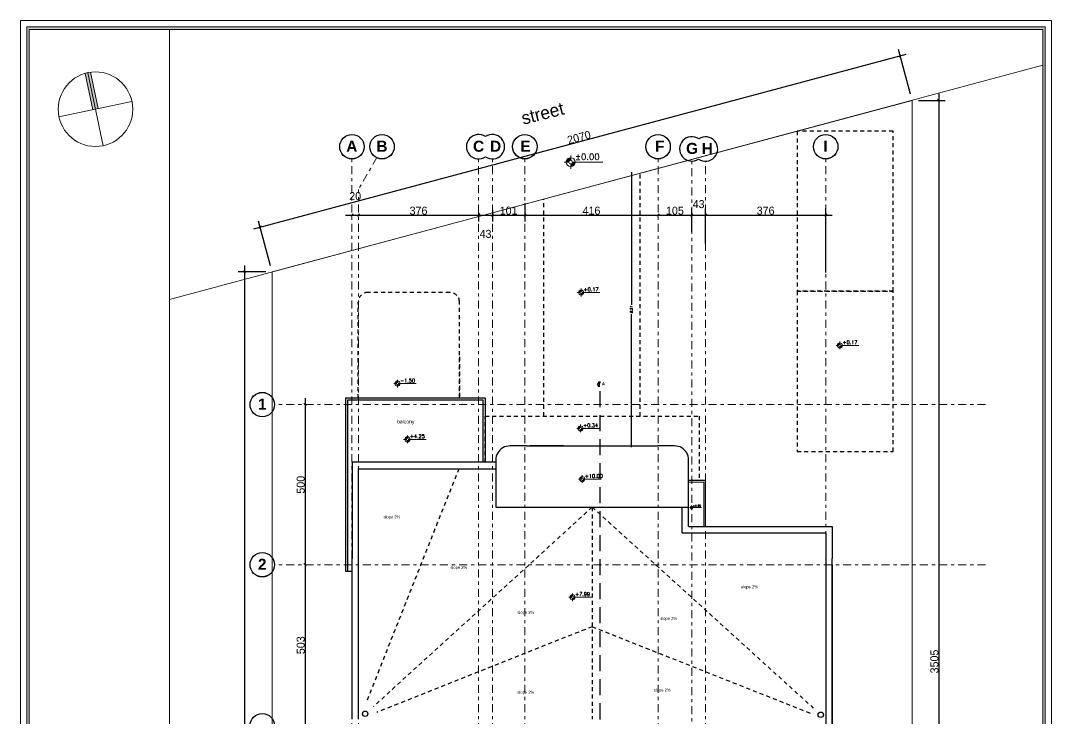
# Model space of a CAD drawing. Header units: metres. Extents: x 294 to 1101, y -498 to -355.
# Drawn here: x 611.23 to 643.43, y -385.41 to -363.62 of the extents above; entities that cross this region are included whole.
import ezdxf

# ---------------------------------------------------------------- set-up
doc = ezdxf.new("R2010")
doc.units = ezdxf.units.M
for name, pattern in [('DASHDOT2', [0.5, 0.25, -0.125, 0, -0.125]), ('DASHED', [0.75, 0.5, -0.25]), ('HIDDEN2', [0.1875, 0.125, -0.0625])]:
    doc.linetypes.add(name, pattern=pattern)
for name, color, linetype, lineweight in [('19-JARDINERIA', 80, 'Continuous', 0), ('2', 2, 'Continuous', 13), ('axe', 12, 'DASHDOT2', 9), ('D', 2, 'Continuous', 13), ('elev1', 134, 'Continuous', 13), ('land', 96, 'Continuous', 15), ('wall', 7, 'Continuous', 25)]:
    doc.layers.add(name, color=color, linetype=linetype, lineweight=lineweight)
for name, color, linetype in [('4', 4, 'Continuous'), ('dim', 156, 'Continuous'), ('pool', 160, 'Continuous'), ('ramp', 46, 'Continuous'), ('stair', 142, 'Continuous'), ('text', 3, 'Continuous')]:
    doc.layers.add(name, color=color, linetype=linetype)
doc.styles.add('alalala', font='bgothm.ttf', dxfattribs={"height": 0.2})
doc.styles.add('ITALICC', font='italicc')
doc.styles.add('ROMAND', font='romand.shx', dxfattribs={"height": 0.2})
doc.dimstyles.new('dim200', dxfattribs={"dimscale": 0.4, "dimtxt": 0.1885, "dimasz": 0.1, "dimexe": 0.15, "dimexo": 0.25, "dimgap": 0.07, "dimtad": 0, "dimzin": 0, "dimdsep": 46, "dimtxsty": 'ITALICC', "dimblk": 'ARCHTICK', "dimcen": 0.09, "dimdle": 0.1, "dimse1": 1, "dimse2": 1, "dimclrd": 211, "dimclrt": 3, "dimadec": 0, "dimazin": 0, "dimtfac": 1, "dimtix": 1, "dimtofl": 0, "dimtmove": 0, "dimatfit": 3, "dimldrblk": 'ARCHTICK', "dimfxl": 1, "dimtolj": 1, "dimtzin": 0, "dimlwd": 25, "dimarcsym": 0})
doc.dimstyles.new('DIMA', dxfattribs={"dimtxt": 0.25, "dimasz": 0.07, "dimexe": 0.2, "dimexo": 0.2, "dimgap": 0.01, "dimtad": 1, "dimdec": 0, "dimlfac": 100, "dimrnd": 1, "dimzin": 0, "dimdsep": 46, "dimtxsty": 'Standard', "dimblk1": 'OBLIQUE', "dimblk2": 'OBLIQUE', "dimsah": 1, "dimcen": 0.09, "dimdle": 0.2, "dimclrd": 1, "dimclre": 1, "dimclrt": 2, "dimadec": 0, "dimazin": 0, "dimtfac": 1, "dimtdec": 0, "dimtofl": 0, "dimtmove": 2, "dimatfit": 3, "dimldrblk": 'OBLIQUE', "dimfxl": 1, "dimtolj": 1, "dimtzin": 0, "dimarcsym": 0})

# ---------------------------------------------------------------- blocks, each defined once
blk = doc.blocks.new('A$C6C9229B2')
at = {"layer": 'dim'}
h = blk.add_hatch(color=256, dxfattribs=at)
h.paths.add_polyline_path([(0.294, 0.376), (0.294, 0.492, 0.414214), (0.098, 0.296), (0.214, 0.296, -0.414214)])
h.paths.add_polyline_path([(0.49, 0.296), (0.373, 0.296, -0.414214), (0.294, 0.217), (0.294, 0.1, 0.414214)])
at = {"layer": '2'}
for p, q in [((0.294, 0.592), (0.294, 0.376)), ((0, 0.296), (0.214, 0.296)), ((0.294, 0.217), (0.294, 0)), ((0.373, 0.296), (1.727, 0.296))]:
    blk.add_line(p, q, dxfattribs=at)
for radius in [0.196, 0.0796]:
    blk.add_circle((0.294, 0.296), radius, dxfattribs=at)
blk = doc.blocks.new('_OBLIQUE')
at = {"color": 0, "linetype": 'ByBlock'}
blk.add_line((-0.5, -0.5), (0.5, 0.5), dxfattribs=at)
blk = doc.blocks.new('*D304')
at = {"layer": 'DEFPOINTS', "color": 0, "transparency": 16777216}
for p in [(638.705, -364.715), (639.079, -366.108), (619.084, -371.466)]:
    blk.add_point(p, dxfattribs=at)
at = {"layer": 'wall', "color": 1, "lineweight": -2, "transparency": 16777216}
for p, q in [((639.027, -365.915), (638.654, -364.522)), ((618.518, -370.125), (638.899, -364.663)), ((619.032, -371.272), (618.659, -369.88))]:
    blk.add_line(p, q, dxfattribs=at)
at = {"layer": 'wall', "color": 1, "lineweight": -2, "transparency": 16777216, "xscale": 0.07, "yscale": 0.07, "zscale": 0.07}
for p, rotation in [((638.705, -364.715), 15.00000000000006), ((618.711, -370.073), 195.0000000000001)]:
    blk.add_blockref('_OBLIQUE', p, dxfattribs=dict(at, rotation=rotation))
at = {"layer": 'wall', "color": 2, "transparency": 16777216, "insert": (628.673, -367.264), "char_height": 0.25, "attachment_point": 5, "rotation": 15}
blk.add_mtext('\\A1;2070', dxfattribs=at)
blk = doc.blocks.new('*D305')
at = {"layer": 'DEFPOINTS', "color": 0, "transparency": 16777216}
for p in [(639.079, -366.108), (639.079, -401.157), (639.913, -401.157)]:
    blk.add_point(p, dxfattribs=at)
at = {"layer": 'wall', "color": 1, "lineweight": -2, "transparency": 16777216}
for p, q in [((639.279, -366.108), (640.113, -366.108)), ((639.913, -365.908), (639.913, -401.357)), ((639.279, -401.157), (640.113, -401.157))]:
    blk.add_line(p, q, dxfattribs=at)
at = {"layer": 'wall', "color": 1, "lineweight": -2, "transparency": 16777216, "xscale": 0.07, "yscale": 0.07, "zscale": 0.07}
for p, rotation in [((639.913, -366.108), 90), ((639.913, -401.157), 270)]:
    blk.add_blockref('_OBLIQUE', p, dxfattribs=dict(at, rotation=rotation))
at = {"layer": 'wall', "color": 2, "transparency": 16777216, "insert": (639.778, -383.632), "char_height": 0.25, "attachment_point": 5, "rotation": 90}
blk.add_mtext('\\A1;3505', dxfattribs=at)
blk = doc.blocks.new('*D306')
at = {"layer": 'DEFPOINTS', "color": 0, "transparency": 16777216}
for p in [(619.084, -371.466), (618.223, -406.815), (619.084, -406.815)]:
    blk.add_point(p, dxfattribs=at)
at = {"layer": 'wall', "color": 1, "lineweight": -2, "transparency": 16777216}
for p, q in [((618.223, -371.266), (618.223, -407.015)), ((618.884, -371.466), (618.023, -371.466)), ((618.884, -406.815), (618.023, -406.815))]:
    blk.add_line(p, q, dxfattribs=at)
at = {"layer": 'wall', "color": 1, "lineweight": -2, "transparency": 16777216, "xscale": 0.07, "yscale": 0.07, "zscale": 0.07}
for p, rotation in [((618.223, -371.466), 90), ((618.223, -406.815), 270)]:
    blk.add_blockref('_OBLIQUE', p, dxfattribs=dict(at, rotation=rotation))
at = {"layer": 'wall', "color": 2, "transparency": 16777216, "insert": (618.088, -389.14), "char_height": 0.25, "attachment_point": 5, "rotation": 90}
blk.add_mtext('\\A1;3535', dxfattribs=at)
blk = doc.blocks.new('_ArchTick')
at = {"color": 0, "linetype": 'ByBlock', "const_width": 0.15}
blk.add_lwpolyline([(-0.5, -0.5), (0.5, 0.5)], dxfattribs=at)
blk = doc.blocks.new('*D308')
at = {"layer": 'DEFPOINTS', "color": 0, "transparency": 16777216}
for p in [(630.31, -368.386), (630.579, -368.386), (630.407, -376.9)]:
    blk.add_point(p, dxfattribs=at)
at = {"layer": 'wall', "color": 211, "linetype": 'Continuous', "lineweight": 25, "transparency": 16777216}
for p, q in [((630.31, -368.346), (630.31, -372.498)), ((630.31, -376.94), (630.31, -372.787))]:
    blk.add_line(p, q, dxfattribs=at)
at = {"layer": 'wall', "color": 211, "lineweight": 25, "transparency": 16777216, "xscale": 0.04000000000000001, "yscale": 0.04000000000000001, "zscale": 0.04000000000000001}
for p, rotation in [((630.31, -368.386), 90), ((630.31, -376.9), 270)]:
    blk.add_blockref('_ArchTick', p, dxfattribs=dict(at, rotation=rotation))
at = {"layer": 'wall', "color": 3, "transparency": 16777216, "insert": (630.31, -372.643), "char_height": 0.0754, "attachment_point": 5, "rotation": 90, "style": 'ITALICC'}
blk.add_mtext('\\A1;8.51', dxfattribs=at)
blk = doc.blocks.new('*D357')
at = {"layer": 'DEFPOINTS', "color": 0, "transparency": 16777216}
for p in [(621.578, -369.689), (621.781, -369.689), (621.781, -369.689)]:
    blk.add_point(p, dxfattribs=at)
at = {"layer": 'wall', "color": 1, "lineweight": -2, "transparency": 16777216}
blk.add_line((621.378, -369.689), (621.981, -369.689), dxfattribs=at)
at = {"layer": 'wall', "color": 1, "lineweight": -2, "transparency": 16777216, "xscale": 0.07, "yscale": 0.07, "zscale": 0.07, "rotation": 180}
blk.add_blockref('_OBLIQUE', (621.578, -369.689), dxfattribs=at)
at = {"layer": 'wall', "color": 1, "lineweight": -2, "transparency": 16777216, "xscale": 0.07, "yscale": 0.07, "zscale": 0.07}
blk.add_blockref('_OBLIQUE', (621.781, -369.689), dxfattribs=at)
at = {"layer": 'wall', "color": 2, "transparency": 16777216, "insert": (621.679, -369.099), "char_height": 0.25, "attachment_point": 5}
blk.add_mtext('\\A1;20', dxfattribs=at)
blk = doc.blocks.new('*D358')
at = {"layer": 'DEFPOINTS', "color": 0, "transparency": 16777216}
for p in [(621.781, -369.689), (625.538, -369.424), (625.538, -369.689)]:
    blk.add_point(p, dxfattribs=at)
at = {"layer": 'wall', "color": 1, "lineweight": -2, "transparency": 16777216}
for p, q in [((621.581, -369.689), (625.738, -369.689)), ((625.538, -369.624), (625.538, -369.889))]:
    blk.add_line(p, q, dxfattribs=at)
at = {"layer": 'wall', "color": 1, "lineweight": -2, "transparency": 16777216, "xscale": 0.07, "yscale": 0.07, "zscale": 0.07, "rotation": 180}
blk.add_blockref('_OBLIQUE', (621.781, -369.689), dxfattribs=at)
at = {"layer": 'wall', "color": 1, "lineweight": -2, "transparency": 16777216, "xscale": 0.07, "yscale": 0.07, "zscale": 0.07}
blk.add_blockref('_OBLIQUE', (625.538, -369.689), dxfattribs=at)
at = {"layer": 'wall', "color": 2, "transparency": 16777216, "insert": (623.659, -369.554), "char_height": 0.25, "attachment_point": 5}
blk.add_mtext('\\A1;376', dxfattribs=at)
blk = doc.blocks.new('*D359')
at = {"layer": 'DEFPOINTS', "color": 0, "transparency": 16777216}
for p in [(625.967, -369.322), (625.538, -369.424), (625.967, -369.689)]:
    blk.add_point(p, dxfattribs=at)
at = {"layer": 'wall', "color": 1, "lineweight": -2, "transparency": 16777216}
for p, q in [((625.338, -369.689), (626.167, -369.689)), ((625.538, -369.624), (625.538, -369.889)), ((625.967, -369.522), (625.967, -369.889))]:
    blk.add_line(p, q, dxfattribs=at)
at = {"layer": 'wall', "color": 1, "lineweight": -2, "transparency": 16777216, "xscale": 0.07, "yscale": 0.07, "zscale": 0.07, "rotation": 180}
blk.add_blockref('_OBLIQUE', (625.538, -369.689), dxfattribs=at)
at = {"layer": 'wall', "color": 1, "lineweight": -2, "transparency": 16777216, "xscale": 0.07, "yscale": 0.07, "zscale": 0.07}
blk.add_blockref('_OBLIQUE', (625.967, -369.689), dxfattribs=at)
at = {"layer": 'wall', "color": 2, "transparency": 16777216, "insert": (625.753, -370.279), "char_height": 0.25, "attachment_point": 5}
blk.add_mtext('\\A1;43', dxfattribs=at)
blk = doc.blocks.new('*D360')
at = {"layer": 'DEFPOINTS', "color": 0, "transparency": 16777216}
for p in [(625.967, -369.322), (626.981, -369.119), (626.981, -369.689)]:
    blk.add_point(p, dxfattribs=at)
at = {"layer": 'wall', "color": 1, "lineweight": -2, "transparency": 16777216}
for p, q in [((626.981, -369.319), (626.981, -369.889)), ((625.767, -369.689), (627.181, -369.689)), ((625.967, -369.522), (625.967, -369.889))]:
    blk.add_line(p, q, dxfattribs=at)
at = {"layer": 'wall', "color": 1, "lineweight": -2, "transparency": 16777216, "xscale": 0.07, "yscale": 0.07, "zscale": 0.07, "rotation": 180}
blk.add_blockref('_OBLIQUE', (625.967, -369.689), dxfattribs=at)
at = {"layer": 'wall', "color": 1, "lineweight": -2, "transparency": 16777216, "xscale": 0.07, "yscale": 0.07, "zscale": 0.07}
blk.add_blockref('_OBLIQUE', (626.981, -369.689), dxfattribs=at)
at = {"layer": 'wall', "color": 2, "transparency": 16777216, "insert": (626.474, -369.554), "char_height": 0.25, "attachment_point": 5}
blk.add_mtext('\\A1;101', dxfattribs=at)
blk = doc.blocks.new('*D361')
at = {"layer": 'DEFPOINTS', "color": 0, "transparency": 16777216}
for p in [(626.981, -369.119), (631.145, -369.689), (631.145, -369.689)]:
    blk.add_point(p, dxfattribs=at)
at = {"layer": 'wall', "color": 1, "lineweight": -2, "transparency": 16777216}
for p, q in [((626.981, -369.319), (626.981, -369.889)), ((626.781, -369.689), (631.345, -369.689))]:
    blk.add_line(p, q, dxfattribs=at)
at = {"layer": 'wall', "color": 1, "lineweight": -2, "transparency": 16777216, "xscale": 0.07, "yscale": 0.07, "zscale": 0.07, "rotation": 180}
blk.add_blockref('_OBLIQUE', (626.981, -369.689), dxfattribs=at)
at = {"layer": 'wall', "color": 1, "lineweight": -2, "transparency": 16777216, "xscale": 0.07, "yscale": 0.07, "zscale": 0.07}
blk.add_blockref('_OBLIQUE', (631.145, -369.689), dxfattribs=at)
at = {"layer": 'wall', "color": 2, "transparency": 16777216, "insert": (629.063, -369.554), "char_height": 0.25, "attachment_point": 5}
blk.add_mtext('\\A1;416', dxfattribs=at)
blk = doc.blocks.new('*D362')
at = {"layer": 'DEFPOINTS', "color": 0, "transparency": 16777216}
for p in [(631.145, -369.689), (632.196, -369.689), (632.196, -370.412)]:
    blk.add_point(p, dxfattribs=at)
at = {"layer": 'wall', "color": 1, "lineweight": -2, "transparency": 16777216}
for p, q in [((630.945, -369.689), (632.396, -369.689)), ((632.196, -370.212), (632.196, -369.489))]:
    blk.add_line(p, q, dxfattribs=at)
at = {"layer": 'wall', "color": 1, "lineweight": -2, "transparency": 16777216, "xscale": 0.07, "yscale": 0.07, "zscale": 0.07, "rotation": 180}
blk.add_blockref('_OBLIQUE', (631.145, -369.689), dxfattribs=at)
at = {"layer": 'wall', "color": 1, "lineweight": -2, "transparency": 16777216, "xscale": 0.07, "yscale": 0.07, "zscale": 0.07}
blk.add_blockref('_OBLIQUE', (632.196, -369.689), dxfattribs=at)
at = {"layer": 'wall', "color": 2, "transparency": 16777216, "insert": (631.67, -369.554), "char_height": 0.25, "attachment_point": 5}
blk.add_mtext('\\A1;105', dxfattribs=at)
blk = doc.blocks.new('*D352')
at = {"layer": 'DEFPOINTS', "color": 0, "transparency": 16777216}
for p in [(632.625, -369.689), (632.196, -370.412), (632.625, -370.773)]:
    blk.add_point(p, dxfattribs=at)
at = {"layer": 'wall', "color": 1, "lineweight": -2, "transparency": 16777216}
for p, q in [((631.996, -369.689), (632.825, -369.689)), ((632.196, -370.212), (632.196, -369.489)), ((632.625, -370.573), (632.625, -369.489))]:
    blk.add_line(p, q, dxfattribs=at)
at = {"layer": 'wall', "color": 1, "lineweight": -2, "transparency": 16777216, "xscale": 0.07, "yscale": 0.07, "zscale": 0.07, "rotation": 180}
blk.add_blockref('_OBLIQUE', (632.196, -369.689), dxfattribs=at)
at = {"layer": 'wall', "color": 1, "lineweight": -2, "transparency": 16777216, "xscale": 0.07, "yscale": 0.07, "zscale": 0.07}
blk.add_blockref('_OBLIQUE', (632.625, -369.689), dxfattribs=at)
at = {"layer": 'wall', "color": 2, "transparency": 16777216, "insert": (632.41, -369.349), "char_height": 0.25, "attachment_point": 5}
blk.add_mtext('\\A1;43', dxfattribs=at)
blk = doc.blocks.new('*D353')
at = {"layer": 'DEFPOINTS', "color": 0, "transparency": 16777216}
for p in [(636.382, -369.689), (632.625, -370.773), (636.382, -371.688)]:
    blk.add_point(p, dxfattribs=at)
at = {"layer": 'wall', "color": 1, "lineweight": -2, "transparency": 16777216}
for p, q in [((632.425, -369.689), (636.582, -369.689)), ((632.625, -370.573), (632.625, -369.489)), ((636.382, -371.488), (636.382, -369.489))]:
    blk.add_line(p, q, dxfattribs=at)
at = {"layer": 'wall', "color": 1, "lineweight": -2, "transparency": 16777216, "xscale": 0.07, "yscale": 0.07, "zscale": 0.07, "rotation": 180}
blk.add_blockref('_OBLIQUE', (632.625, -369.689), dxfattribs=at)
at = {"layer": 'wall', "color": 1, "lineweight": -2, "transparency": 16777216, "xscale": 0.07, "yscale": 0.07, "zscale": 0.07}
blk.add_blockref('_OBLIQUE', (636.382, -369.689), dxfattribs=at)
at = {"layer": 'wall', "color": 2, "transparency": 16777216, "insert": (634.503, -369.554), "char_height": 0.25, "attachment_point": 5}
blk.add_mtext('\\A1;376', dxfattribs=at)
blk = doc.blocks.new('*D354')
at = {"layer": 'DEFPOINTS', "color": 0, "transparency": 16777216}
for p in [(620.113, -375.611), (620.113, -380.611), (620.113, -380.611)]:
    blk.add_point(p, dxfattribs=at)
at = {"layer": 'wall', "color": 1, "lineweight": -2, "transparency": 16777216}
blk.add_line((620.113, -375.411), (620.113, -380.811), dxfattribs=at)
at = {"layer": 'wall', "color": 1, "lineweight": -2, "transparency": 16777216, "xscale": 0.07, "yscale": 0.07, "zscale": 0.07}
for p, rotation in [((620.113, -375.611), 90), ((620.113, -380.611), 270)]:
    blk.add_blockref('_OBLIQUE', p, dxfattribs=dict(at, rotation=rotation))
at = {"layer": 'wall', "color": 2, "transparency": 16777216, "insert": (619.978, -378.111), "char_height": 0.25, "attachment_point": 5, "rotation": 90}
blk.add_mtext('\\A1;500', dxfattribs=at)
blk = doc.blocks.new('*D355')
at = {"layer": 'DEFPOINTS', "color": 0, "transparency": 16777216}
for p in [(620.113, -380.611), (620.113, -385.637), (620.113, -385.637)]:
    blk.add_point(p, dxfattribs=at)
at = {"layer": 'wall', "color": 1, "lineweight": -2, "transparency": 16777216}
blk.add_line((620.113, -380.411), (620.113, -385.837), dxfattribs=at)
at = {"layer": 'wall', "color": 1, "lineweight": -2, "transparency": 16777216, "xscale": 0.07, "yscale": 0.07, "zscale": 0.07}
for p, rotation in [((620.113, -380.611), 90), ((620.113, -385.637), 270)]:
    blk.add_blockref('_OBLIQUE', p, dxfattribs=dict(at, rotation=rotation))
at = {"layer": 'wall', "color": 2, "transparency": 16777216, "insert": (619.978, -383.124), "char_height": 0.25, "attachment_point": 5, "rotation": 90}
blk.add_mtext('\\A1;503', dxfattribs=at)

msp = doc.modelspace()

# ---------------------------------------------------------------- hatches: boundary and pattern name
at = {"layer": '19-JARDINERIA'}
h = msp.add_hatch(color=251, dxfattribs=at)
h.paths.add_polyline_path([(611.42, -363.812), (611.42, -408.823), (643.238, -408.823), (643.238, -363.812)])
h.paths.add_polyline_path([(611.498, -363.89), (611.498, -408.745), (643.161, -408.745), (643.161, -363.89)], flags=16)
h = msp.add_hatch(color=251, dxfattribs=at)
h.dxf.hatch_style = 1
h.paths.add_polyline_path([(613.33, -365.244, 0.017994), (613.248, -365.264), (613.484, -366.401), (613.566, -366.384)])
h = msp.add_hatch(color=251, dxfattribs=at)
h.dxf.hatch_style = 1
h.paths.add_polyline_path([(613.412, -365.23, 0.017994), (613.33, -365.244), (613.566, -366.384), (613.648, -366.367)])

# ---------------------------------------------------------------- linework, layer by layer
at = {"layer": '19-JARDINERIA', "color": 251}
for p, q in [((615.876, -363.89), (615.876, -408.745)), ((613.248, -365.264), (613.484, -366.401)), ((613.33, -365.244), (613.802, -367.524)), ((613.412, -365.23), (613.648, -366.367)), ((612.425, -366.62), (614.706, -366.148))]:
    msp.add_line(p, q, dxfattribs=at)
for points in [[(611.226, -363.618), (611.226, -409.017), (643.432, -409.017), (643.432, -363.618)], [(611.42, -363.812), (611.42, -408.823), (643.238, -408.823), (643.238, -363.812)], [(611.498, -363.89), (611.498, -408.745), (643.161, -408.745), (643.161, -363.89)]]:
    msp.add_lwpolyline(points, close=True, dxfattribs=at)
msp.add_circle((613.566, -366.384), 1.165, dxfattribs=at)
msp.add_circle((613.566, -366.384), 1.165, dxfattribs=at)
at = {"layer": '4'}
for centre in [(621.578, -367.554), (621.578, -367.556), (622.52, -367.554), (622.52, -367.556), (626.981, -367.554), (626.981, -367.556), (631.145, -367.554), (631.145, -367.556), (636.382, -367.554), (636.382, -367.556), (618.776, -375.609), (618.776, -375.611), (618.776, -380.609), (618.776, -380.611), (618.776, -385.635), (618.776, -385.637)]:
    msp.add_circle(centre, 0.381, dxfattribs=at)
for centre, start, end in [((625.538, -367.556), 55.7406, 304.2594), ((625.967, -367.556), 235.7406, 124.2594), ((632.196, -367.622), 54.8922, 303.4193), ((632.625, -367.628), 234.8922, 123.4193)]:
    msp.add_arc(centre, 0.381, start, end, dxfattribs=at)
at = {"layer": 'axe'}
for p, q in [((621.578, -402.611), (621.578, -367.937)), ((622.352, -367.897), (621.781, -368.888)), ((625.538, -402.611), (625.538, -367.937)), ((625.967, -402.611), (625.967, -367.937)), ((626.981, -402.611), (626.981, -367.937)), ((631.145, -402.611), (631.145, -367.937)), ((632.196, -402.679), (632.196, -368.005)), ((632.625, -402.611), (632.625, -368.009)), ((636.382, -402.611), (636.382, -367.937)), ((621.781, -402.611), (621.781, -368.888)), ((641.374, -375.611), (619.157, -375.611)), ((641.374, -380.611), (619.157, -380.611))]:
    msp.add_line(p, q, dxfattribs=at)
at = {"layer": 'elev1'}
for p, q in [((632.57, -378.029), (632.099, -378.029)), ((632.57, -379.411), (632.57, -378.029))]:
    msp.add_line(p, q, dxfattribs=at)
at = {"layer": 'land'}
msp.add_line((615.876, -372.325), (643.161, -365.014), dxfattribs=at)
msp.add_line((615.876, -372.325), (643.161, -365.014), dxfattribs=at)
msp.add_lwpolyline([(639.079, -366.108), (619.084, -371.466), (619.084, -406.815), (633.006, -402.737), (639.079, -401.157)], close=True, dxfattribs=at)
at = {"layer": 'pool', "linetype": 'HIDDEN2'}
for p, q in [((624.638, -372.105), (622.038, -372.105)), ((621.778, -375.411), (621.778, -372.405)), ((624.938, -375.411), (624.938, -372.405)), ((624.938, -374.121), (624.938, -375.411))]:
    msp.add_line(p, q, dxfattribs=at)
for centre, start, end in [((622.078, -372.405), 90, 180), ((624.638, -372.405), 0, 90)]:
    msp.add_arc(centre, 0.3, start, end, dxfattribs=at)
at = {"layer": 'ramp', "linetype": 'HIDDEN2'}
for p, q in [((624.918, -377.611), (622.038, -384.874)), ((629.087, -378.811), (622.253, -385.037)), ((629.081, -378.811), (629.081, -385.437)), ((629.081, -378.811), (635.993, -385.084)), ((629.081, -382.544), (622.36, -385.22)), ((629.081, -382.544), (635.894, -385.243))]:
    msp.add_line(p, q, dxfattribs=at)
for points in [[(635.485, -372.071), (638.485, -372.071), (638.485, -367.071), (635.485, -367.071)], [(635.485, -377.071), (638.485, -377.071), (638.485, -372.071), (635.485, -372.071)]]:
    msp.add_lwpolyline(points, close=True, dxfattribs=at)
at = {"layer": 'stair', "linetype": 'HIDDEN2'}
for p, q in [((630.579, -375.969), (630.579, -368.386)), ((627.579, -375.969), (627.579, -369.189)), ((625.738, -377.411), (625.738, -375.969)), ((625.738, -375.969), (632.425, -375.969)), ((632.425, -375.969), (632.425, -377.969))]:
    msp.add_line(p, q, dxfattribs=at)
at = {"layer": 'stair'}
for p, q in [((625.738, -375.411), (621.378, -375.411)), ((621.378, -375.411), (621.378, -380.811)), ((625.678, -375.471), (621.438, -375.471)), ((621.438, -375.471), (621.438, -380.811)), ((625.678, -377.411), (625.678, -375.471)), ((625.738, -375.411), (625.738, -377.411)), ((632.099, -377.969), (632.63, -377.969)), ((632.63, -379.411), (632.63, -377.969)), ((621.378, -380.811), (621.581, -380.811))]:
    msp.add_line(p, q, dxfattribs=at)
at = {"layer": 'text', "linetype": 'DASHED'}
for p, q in [((629.301, -374.888), (629.252, -374.969)), ((629.301, -375.051), (629.252, -374.969)), ((629.301, -374.888), (629.301, -375.051)), ((629.339, -401.938), (629.339, -374.886))]:
    msp.add_line(p, q, dxfattribs=at)
at = {"layer": 'wall'}
for p, q in [((626.134, -377.118), (626.109, -377.169)), ((626.166, -377.071), (626.134, -377.118)), ((626.203, -377.028), (626.166, -377.071)), ((626.203, -377.028), (626.246, -376.99)), ((626.294, -376.958), (626.246, -376.99)), ((626.345, -376.933), (626.294, -376.958)), ((626.399, -376.915), (626.345, -376.933)), ((626.455, -376.903), (626.399, -376.915)), ((626.512, -376.9), (626.455, -376.903)), ((626.991, -376.9), (626.512, -376.9)), ((627.036, -376.9), (626.991, -376.9)), ((627.036, -376.9), (631.138, -376.9)), ((627.071, -376.902), (627.036, -376.9)), ((627.036, -376.9), (627.141, -376.9)), ((628.185, -376.9), (627.141, -376.9)), ((631.138, -376.9), (631.103, -376.902)), ((631.662, -376.9), (631.138, -376.9)), ((631.719, -376.903), (631.662, -376.9)), ((631.775, -376.915), (631.719, -376.903)), ((631.829, -376.933), (631.775, -376.915)), ((631.881, -376.958), (631.829, -376.933)), ((631.928, -376.99), (631.881, -376.958)), ((631.971, -377.028), (631.928, -376.99)), ((632.009, -377.071), (631.971, -377.028)), ((632.04, -377.118), (632.009, -377.071)), ((632.066, -377.169), (632.04, -377.118)), ((626.075, -377.411), (621.581, -377.411)), ((621.581, -377.411), (621.581, -380.411)), ((626.079, -377.28), (626.075, -377.337)), ((626.075, -377.337), (626.075, -377.52)), ((626.09, -377.223), (626.079, -377.28)), ((626.109, -377.169), (626.09, -377.223)), ((632.084, -377.223), (632.066, -377.169)), ((632.095, -377.28), (632.084, -377.223)), ((632.099, -377.337), (632.095, -377.28)), ((632.099, -377.52), (632.099, -377.337)), ((621.781, -385.437), (621.781, -377.611)), ((621.781, -377.611), (626.075, -377.611)), ((626.075, -377.52), (626.075, -377.611)), ((626.075, -377.611), (626.075, -378.811)), ((632.099, -377.809), (632.099, -377.52)), ((632.099, -378.811), (632.099, -377.809)), ((632.099, -377.969), (632.63, -377.969)), ((626.075, -378.169), (626.075, -378.811)), ((632.099, -379.411), (632.099, -378.169)), ((626.075, -378.811), (626.245, -378.811)), ((626.075, -378.811), (627.306, -378.811)), ((627.306, -378.811), (630.869, -378.811)), ((630.869, -378.811), (632.099, -378.811)), ((630.931, -378.811), (630.937, -378.811)), ((631.899, -379.611), (631.899, -378.811)), ((631.929, -378.811), (632.099, -378.811)), ((631.899, -379.611), (636.382, -379.611)), ((632.099, -379.411), (636.582, -379.411)), ((636.382, -379.611), (636.382, -387.038)), ((636.582, -379.411), (636.582, -380.411)), ((621.581, -385.437), (621.581, -380.411)), ((636.582, -386.838), (636.582, -380.411)), ((636.582, -380.611), (636.582, -386.838))]:
    msp.add_line(p, q, dxfattribs=at)
for centre in [(621.992, -385.264), (636.228, -385.295)]:
    msp.add_circle(centre, 0.0841, dxfattribs=at)

# ---------------------------------------------------------------- block references
for p, xscale, yscale, zscale in [((628.208, -368.243), 0.7, 0.7, 0.7), ((628.617, -372.229), 0.4082351196449411, 0.4082351196449411, 0.4082351196449411), ((636.706, -373.882), 0.4082351196449411, 0.4082351196449411, 0.4082351196449411), ((622.884, -375.075), 0.4082351196449411, 0.4082351196449411, 0.4082351196449411), ((628.603, -376.474), 0.4082351196449411, 0.4082351196449411, 0.4082351196449411), ((623.191, -376.815), 0.4082351196449411, 0.4082351196449411, 0.4082351196449411), ((623.191, -376.815), 0.4082351196449411, 0.4082351196449411, 0.4082351196449411), ((628.656, -378.056), 0.4082351196449411, 0.4082351196449411, 0.4082351196449411), ((632.126, -378.888), 0.2165626994645405, 0.2165626994645405, 0.2165626994645405), ((632.126, -378.888), 0.2165626994645405, 0.2165626994645405, 0.2165626994645405), ((628.354, -381.745), 0.4082351196449411, 0.4082351196449411, 0.4082351196449411)]:
    msp.add_blockref('A$C6C9229B2', p, dxfattribs=dict(at, xscale=xscale, yscale=yscale, zscale=zscale))

# ---------------------------------------------------------------- texts
at = {"char_height": 0.34453, "width": 0.96091, "attachment_point": 1}
for s, insert in [('{\\fArial|b1|i0|c0|p34;A}', (621.401, -367.366)), ('{\\fArial|b1|i0|c0|p34;A}', (621.401, -367.368)), ('{\\fArial|b1|i0|c0|p34;B}', (622.343, -367.368)), ('{\\fArial|b1|i0|c0|p34;C}', (625.361, -367.368)), ('{\\fArial|b1|i0|c0|p34;D}', (625.895, -367.368)), ('{\\fArial|b1|i0|c0|p34;E}', (626.842, -367.368)), ('{\\fArial|b1|i0|c0|p34;F}', (631.05, -367.368)), ('{\\fArial|b1|i0|c0|p34;G}', (632.019, -367.436)), ('{\\fArial|b1|i0|c0|p34;H}', (632.507, -367.442)), ('{\\fArial|b1|i0|c0|p34;I}', (636.311, -367.366)), ('{\\fArial|b1|i0|c0|p34;1}', (618.641, -375.421)), ('{\\fArial|b1|i0|c0|p34;1}', (618.641, -375.423)), ('{\\fArial|b1|i0|c0|p34;2}', (618.641, -380.423))]:
    msp.add_mtext(s, dxfattribs=dict(at, insert=insert))
at = {"layer": 'D', "style": 'ROMAND'}
for s, height, p in [('%%P0.00', 0.1939, (628.552, -367.967)), ('+0.17', 0.1131, (628.817, -372.069)), ('+0.17', 0.1131, (636.906, -373.721)), ('-1.50', 0.1131, (623.084, -374.914)), ('+0.34', 0.1131, (628.803, -376.314)), ('+4.25', 0.1131, (623.391, -376.654)), ('+4.25', 0.1131, (623.391, -376.654)), ('+10.00', 0.1131, (628.856, -377.896)), ('+4.25', 0.06, (632.232, -378.803)), ('+4.25', 0.06, (632.232, -378.803)), ('+7.99', 0.1131, (628.554, -381.584))]:
    msp.add_text(s, height=height, dxfattribs=at).set_placement(p)
at = {"layer": 'text', "style": 'alalala'}
msp.add_text('street ', height=0.4032, rotation=14.2118, dxfattribs=at).set_placement((626.933, -366.872))
for s, height, p in [('balcony', 0.1143, (622.987, -376.198)), ('slope 2%%%', 0.0922, (622.565, -379.164)), ('slope 2%%%', 0.0922, (624.655, -380.74)), ('slope 2%%%', 0.0922, (633.735, -381.345)), ('slope 2%%%', 0.0922, (626.749, -382.145)), ('slope 2%%%', 0.0922, (631.212, -382.334)), ('slope 2%%%', 0.0922, (631.009, -384.571)), ('slope 2%%%', 0.0922, (626.749, -384.639))]:
    msp.add_text(s, height=height, dxfattribs=at).set_placement(p)
at = {"layer": 'text', "linetype": 'DASHED', "char_height": 0.09684, "width": 0.27008, "attachment_point": 1}
for insert in [(629.387, -374.91), (629.387, -374.911)]:
    msp.add_mtext('{\\fArial|b1|i0|c0|p34;A}', dxfattribs=dict(at, insert=insert))

# ---------------------------------------------------------------- dimensions: what is measured, and where the dimension line sits
at = {"layer": 'wall'}
for p1, p2, distance, picture, middle in [((619.084, -371.466), (639.079, -366.108), 1.442, '*D304', (628.673, -367.264)), ((639.079, -366.108), (639.079, -401.157), 0.835, '*D305', (639.778, -383.632)), ((619.084, -371.466), (619.084, -406.815), -0.861, '*D306', (618.088, -389.14))]:
    dim = msp.add_aligned_dim(p1=p1, p2=p2, distance=distance, dimstyle='DIMA', dxfattribs=at)
    dim.commit()
    dim.dimension.update_dxf_attribs({"geometry": picture, "text_midpoint": middle})
dim = msp.add_linear_dim(base=(630.31, -368.386), p1=(630.407, -376.9), p2=(630.579, -368.386), angle=90, dimstyle='dim200', override={"dimtmove": 1}, dxfattribs=at)
dim.commit()
dim.dimension.update_dxf_attribs({"geometry": '*D308', "text_midpoint": (630.31, -372.643)})
for base, p1, p2, picture, middle in [((621.781, -369.689), (621.578, -369.689), (621.781, -369.689), '*D357', (621.679, -369.099)), ((625.538, -369.689), (621.781, -369.689), (625.538, -369.424), '*D358', (623.659, -369.554)), ((625.967, -369.689), (625.538, -369.424), (625.967, -369.322), '*D359', (625.753, -370.279)), ((626.981, -369.689), (625.967, -369.322), (626.981, -369.119), '*D360', (626.474, -369.554)), ((631.145, -369.689), (626.981, -369.119), (631.145, -369.689), '*D361', (629.063, -369.554)), ((632.196, -369.689), (631.145, -369.689), (632.196, -370.412), '*D362', (631.67, -369.554)), ((632.625, -369.689), (632.196, -370.412), (632.625, -370.773), '*D352', (632.41, -369.349)), ((636.382, -369.689), (632.625, -370.773), (636.382, -371.688), '*D353', (634.503, -369.554))]:
    dim = msp.add_linear_dim(base=base, p1=p1, p2=p2, dimstyle='DIMA', dxfattribs=at)
    dim.commit()
    dim.dimension.update_dxf_attribs({"geometry": picture, "text_midpoint": middle})
for base, p1, p2, picture, middle in [((620.113, -380.611), (620.113, -375.611), (620.113, -380.611), '*D354', (619.978, -378.111)), ((620.113, -385.637), (620.113, -380.611), (620.113, -385.637), '*D355', (619.978, -383.124))]:
    dim = msp.add_linear_dim(base=base, p1=p1, p2=p2, angle=90, dimstyle='DIMA', dxfattribs=at)
    dim.commit()
    dim.dimension.update_dxf_attribs({"geometry": picture, "text_midpoint": middle})

doc.saveas('drawing.dxf')
